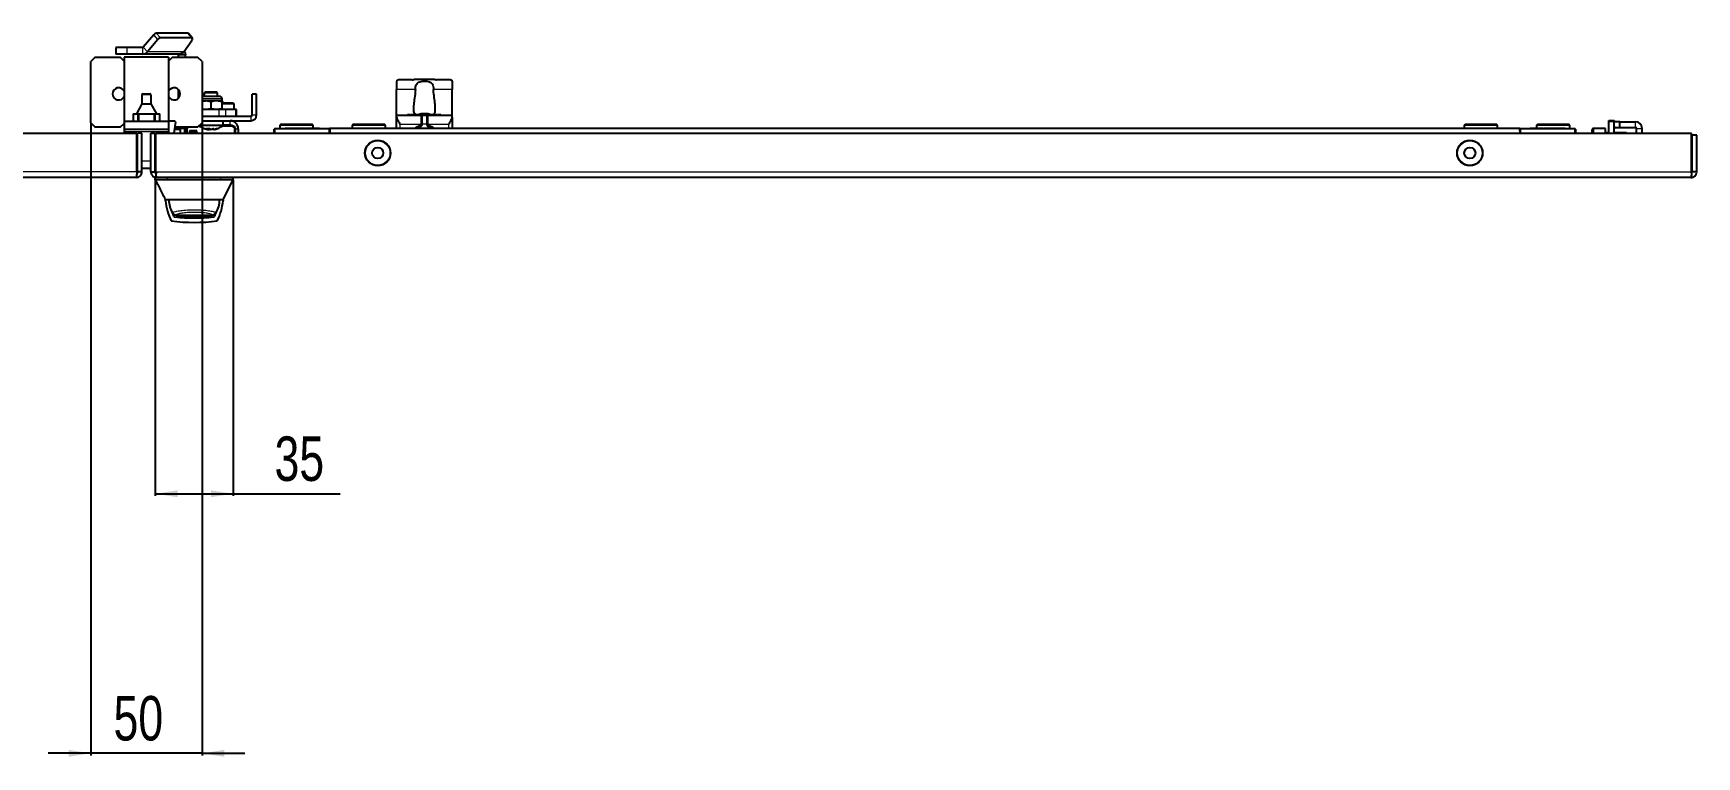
# Model space of a CAD drawing. Header units: millimetres. Extents: x -1414 to 3240, y -1920 to 1219.
# Drawn here: x 2119 to 2867, y -1920 to -1595 of the extents above; entities that cross this region are included whole.
import ezdxf

# ---------------------------------------------------------------- set-up
doc = ezdxf.new("R2010")
doc.units = ezdxf.units.MM
doc.layers.add('FORMAT', color=7, linetype='Continuous')
doc.styles.add('SLDTEXTSTYLE0', font='TXT', dxfattribs={"width": 0.75})
doc.dimstyles.new('SLDDIMSTYLE0', dxfattribs={"dimtxt": 20, "dimasz": 10, "dimexe": 0, "dimexo": 0.0625, "dimgap": 5, "dimtad": 2, "dimdec": 1, "dimrnd": 1e-09, "dimzin": 12, "dimdsep": 46, "dimtxsty": 'SLDTEXTSTYLE0', "dimsah": 1, "dimcen": 0.09, "dimadec": 0, "dimazin": 3, "dimtfac": 1, "dimtofl": 0, "dimtmove": 0, "dimatfit": 3, "dimfxl": 0, "dimfrac": 2, "dimtolj": 1, "dimtzin": 12, "dimarcsym": 0})
doc.dimstyles.new('SLDDIMSTYLE1', dxfattribs={"dimtxt": 20, "dimasz": 10, "dimexe": 0, "dimexo": 0.0625, "dimgap": 5, "dimtad": 2, "dimdec": 1, "dimrnd": 1e-09, "dimzin": 12, "dimdsep": 46, "dimtxsty": 'SLDTEXTSTYLE0', "dimsah": 1, "dimcen": 0.09, "dimadec": 0, "dimazin": 3, "dimtfac": 1, "dimtmove": 0, "dimatfit": 0, "dimfxl": 0, "dimfrac": 2, "dimtolj": 1, "dimtzin": 12, "dimarcsym": 0})

# ---------------------------------------------------------------- blocks, each defined once
blk = doc.blocks.new('_D_13')
at = {"layer": 'FORMAT'}
for p, q in [((2145.28, -1634.86), (2145.28, -1919.45)), ((2195.28, -1634.86), (2195.28, -1919.45)), ((2145.28, -1918.45), (2126.05, -1918.45)), ((2195.28, -1918.45), (2145.28, -1918.45)), ((2195.28, -1918.45), (2214.51, -1918.45))]:
    blk.add_line(p, q, dxfattribs=at)
for points in [[(2145.28, -1918.45), (2135.28, -1916.91), (2135.28, -1919.99)], [(2195.28, -1918.45), (2205.28, -1919.99), (2205.28, -1916.91)]]:
    blk.add_solid(points, dxfattribs=at)
at = {"layer": 'FORMAT', "insert": (2155.5, -1892.67), "char_height": 20, "attachment_point": 1, "style": 'SLDTEXTSTYLE0'}
blk.add_mtext('50', dxfattribs=at)
blk = doc.blocks.new('_D_14')
at = {"layer": 'FORMAT'}
for p, q in [((2174.28, -1660.46), (2174.28, -1802.71)), ((2209.28, -1660.46), (2209.28, -1802.71)), ((2174.28, -1801.71), (2209.28, -1801.71)), ((2209.28, -1801.71), (2257.44, -1801.71))]:
    blk.add_line(p, q, dxfattribs=at)
for points in [[(2174.28, -1801.71), (2184.28, -1803.25), (2184.28, -1800.17)], [(2209.28, -1801.71), (2199.28, -1800.17), (2199.28, -1803.25)]]:
    blk.add_solid(points, dxfattribs=at)
at = {"layer": 'FORMAT', "insert": (2227.88, -1775.93), "char_height": 20, "attachment_point": 1, "style": 'SLDTEXTSTYLE0'}
blk.add_mtext('35', dxfattribs=at)

msp = doc.modelspace()

# ---------------------------------------------------------------- linework, layer by layer
at = {"color": 7, "linetype": 'Continuous', "lineweight": 25}
for p, q in [((2173.63, -1595.29), (2168.87, -1600.79)), ((2175.47, -1597.42), (2170.71, -1602.92)), ((2188.88, -1594.59), (2174.74, -1594.59)), ((2190.72, -1596.71), (2176.58, -1596.71)), ((2187.17, -1602.92), (2190.75, -1597.8)), ((2191, -1596.81), (2189.17, -1594.69)), ((2147.28, -1605.35), (2145.28, -1607.35)), ((2145.28, -1634.85), (2145.28, -1607.35)), ((2147.28, -1605.35), (2158.53, -1605.35)), ((2156.56, -1600.97), (2156.56, -1603.97)), ((2161.56, -1600.97), (2156.56, -1600.97)), ((2161.56, -1603.97), (2156.56, -1603.97)), ((2160.28, -1607.1), (2158.53, -1605.35)), ((2180.28, -1605.35), (2160.28, -1605.35)), ((2160.28, -1605.35), (2160.28, -1634.35)), ((2168.5, -1600.97), (2161.56, -1600.97)), ((2168.5, -1603.97), (2161.56, -1603.97)), ((2185.03, -1603.97), (2168.5, -1603.97)), ((2180.28, -1605.35), (2180.28, -1634.35)), ((2182.03, -1605.35), (2180.28, -1607.1)), ((2182.03, -1605.35), (2193.28, -1605.35)), ((2187.78, -1604.27), (2184.78, -1604.27)), ((2184.78, -1605.35), (2184.78, -1604.27)), ((2187.78, -1605.35), (2187.78, -1604.27)), ((2195.28, -1607.35), (2193.28, -1605.35)), ((2195.28, -1607.35), (2195.28, -1634.85)), ((2168.27, -1622.35), (2168.27, -1626.35)), ((2168.77, -1621.85), (2171.78, -1621.85)), ((2172.28, -1622.35), (2172.28, -1626.35)), ((2184.78, -1620.6), (2184.78, -1619.97)), ((2184.78, -1620.6), (2185.23, -1620.6)), ((2184.78, -1623.74), (2184.78, -1620.6)), ((2196.78, -1620.95), (2196.28, -1621.45)), ((2196.28, -1621.45), (2196.28, -1622.95)), ((2202.02, -1621.45), (2196.28, -1621.45)), ((2196.78, -1620.95), (2201.57, -1620.95)), ((2201.57, -1620.95), (2201.78, -1620.95)), ((2202.28, -1621.45), (2201.78, -1620.95)), ((2202.28, -1621.45), (2202.02, -1621.45)), ((2202.28, -1622.95), (2202.28, -1621.45)), ((2219.78, -1621.95), (2217.78, -1621.95)), ((2217.78, -1631.35), (2217.78, -1621.95)), ((2219.78, -1631.35), (2219.78, -1621.95)), ((2282.78, -1616.12), (2282.78, -1619.95)), ((2282.78, -1631.45), (2282.78, -1619.95)), ((2289.8, -1615.56), (2284.28, -1615.56)), ((2290.69, -1615.51), (2290.17, -1615.51)), ((2299.88, -1615.45), (2290.69, -1615.45)), ((2300.4, -1615.51), (2299.88, -1615.5)), ((2306.28, -1615.56), (2300.76, -1615.56)), ((2307.78, -1616.12), (2307.78, -1619.95)), ((2307.78, -1631.45), (2307.78, -1619.95)), ((2168.27, -1626.35), (2165.78, -1630.85)), ((2168.27, -1626.35), (2172.28, -1626.35)), ((2172.28, -1626.35), (2174.78, -1630.85)), ((2195.31, -1622.95), (2195.28, -1622.95)), ((2195.28, -1624.95), (2196.88, -1624.95)), ((2202.97, -1628.95), (2195.28, -1628.95)), ((2195.31, -1622.95), (2203.25, -1622.95)), ((2199.42, -1625.4), (2196.88, -1624.95)), ((2201.88, -1624.95), (2196.88, -1624.95)), ((2199.42, -1628.51), (2196.88, -1628.95)), ((2199.42, -1628.51), (2199.42, -1625.4)), ((2204.35, -1625.4), (2201.88, -1624.95)), ((2204.28, -1624.95), (2201.88, -1624.95)), ((2204.35, -1628.51), (2201.88, -1628.95)), ((2206.05, -1628.95), (2202.97, -1628.95)), ((2204.28, -1624.95), (2204.28, -1623.99)), ((2204.28, -1624.95), (2204.28, -1624.95)), ((2204.34, -1624.99), (2204.28, -1624.95)), ((2204.28, -1628.95), (2204.28, -1628.95)), ((2204.35, -1628.51), (2204.35, -1625.4)), ((2204.35, -1625.95), (2209.18, -1625.95)), ((2204.68, -1625.95), (2204.68, -1625.4)), ((2210.51, -1628.95), (2206.05, -1628.95)), ((2209.78, -1628.95), (2209.78, -1626.55)), ((2210.78, -1628.95), (2210.51, -1628.95)), ((2210.78, -1631.95), (2210.78, -1628.95)), ((2290.43, -1627.24), (2290.43, -1629.83)), ((2300.13, -1629.83), (2300.13, -1627.24)), ((2145.28, -1634.85), (2147.28, -1636.85)), ((2158.53, -1636.85), (2147.28, -1636.85)), ((2158.53, -1636.85), (2160.28, -1635.1)), ((2180.28, -1634.35), (2160.28, -1634.35)), ((2160.28, -1634.35), (2160.28, -1637.85)), ((2164.28, -1630.85), (2164.28, -1634.35)), ((2164.28, -1630.85), (2165.78, -1630.85)), ((2165.78, -1630.85), (2174.78, -1630.85)), ((2166.78, -1630.85), (2166.78, -1634.35)), ((2173.78, -1630.85), (2173.78, -1634.35)), ((2174.78, -1630.85), (2176.28, -1630.85)), ((2176.28, -1634.35), (2176.28, -1630.85)), ((2180.28, -1633.95), (2182.91, -1633.95)), ((2180.28, -1634.35), (2180.28, -1637.85)), ((2183.34, -1634.39), (2182.61, -1639.45)), ((2183.34, -1634.39), (2182.91, -1633.95)), ((2193.28, -1636.85), (2182.99, -1636.85)), ((2185.65, -1636.85), (2185.58, -1637.55)), ((2185.58, -1639.45), (2185.58, -1637.55)), ((2187.58, -1639.45), (2187.58, -1637.55)), ((2193.28, -1636.85), (2195.28, -1634.85)), ((2195.28, -1631.95), (2217.18, -1631.95)), ((2195.28, -1633.95), (2217.18, -1633.95)), ((2197.92, -1637.8), (2197.92, -1637.85)), ((2198.22, -1637.4), (2198.22, -1637.85)), ((2198.22, -1637.85), (2198.22, -1637.4)), ((2198.39, -1637.85), (2198.22, -1637.82)), ((2198.39, -1637.39), (2198.39, -1637.85)), ((2198.43, -1637.85), (2198.43, -1637.39)), ((2199.19, -1637.77), (2199.19, -1637.85)), ((2199.22, -1637.79), (2199.22, -1637.85)), ((2199.28, -1637.82), (2199.22, -1637.85)), ((2200.13, -1637.85), (2200.13, -1637.53)), ((2200.34, -1637.85), (2200.34, -1637.82)), ((2200.63, -1637.75), (2200.63, -1637.85)), ((2200.66, -1637.75), (2200.66, -1637.85)), ((2208.28, -1635.85), (2204.74, -1635.85)), ((2204.78, -1635.95), (2204.78, -1633.95)), ((2211.58, -1637.55), (2211.58, -1639.45)), ((2227.78, -1639.45), (2227.78, -1637.75)), ((2228.08, -1637.45), (2252.48, -1637.45)), ((2230.78, -1635.45), (2230.28, -1635.95)), ((2230.28, -1635.95), (2230.28, -1637.45)), ((2245.28, -1635.95), (2230.28, -1635.95)), ((2230.78, -1635.45), (2244.78, -1635.45)), ((2232.64, -1637.25), (2232.64, -1637.45)), ((2236.45, -1637.25), (2236.45, -1637.45)), ((2236.45, -1637.25), (2237.24, -1637.25)), ((2237.24, -1637.25), (2237.24, -1637.45)), ((2237.24, -1637.25), (2239.12, -1637.25)), ((2238.58, -1637.25), (2238.58, -1637.23)), ((2239.12, -1637.25), (2239.12, -1637.45)), ((2239.12, -1637.25), (2240.17, -1637.25)), ((2240.17, -1637.25), (2240.17, -1637.45)), ((2240.17, -1637.25), (2241.57, -1637.25)), ((2241.74, -1637.23), (2241.74, -1637.45)), ((2241.83, -1637.25), (2241.83, -1637.45)), ((2241.83, -1637.25), (2243.18, -1637.25)), ((2243.18, -1637.25), (2243.18, -1637.45)), ((2243.18, -1637.25), (2245.17, -1637.25)), ((2245.28, -1635.95), (2244.78, -1635.45)), ((2245.17, -1637.25), (2245.17, -1637.45)), ((2245.17, -1637.25), (2248.13, -1637.25)), ((2245.28, -1637.25), (2245.28, -1635.95)), ((2248.13, -1637.25), (2248.13, -1637.45)), ((2787.78, -1637.45), (2252.78, -1637.45)), ((2252.78, -1637.45), (2252.78, -1637.75)), ((2252.78, -1637.75), (2252.78, -1638.4)), ((2263.28, -1635.45), (2262.78, -1635.95)), ((2262.78, -1635.95), (2262.78, -1637.45)), ((2277.78, -1635.95), (2262.78, -1635.95)), ((2263.28, -1635.45), (2277.28, -1635.45)), ((2277.78, -1635.95), (2277.28, -1635.45)), ((2277.78, -1637.45), (2277.78, -1635.95)), ((2282.78, -1632.33), (2282.78, -1631.45)), ((2282.78, -1631.45), (2296.28, -1631.45)), ((2282.78, -1637.45), (2282.78, -1632.33)), ((2287.66, -1631.35), (2287.66, -1631.45)), ((2287.8, -1631.35), (2287.8, -1631.45)), ((2287.92, -1631.35), (2287.92, -1631.45)), ((2288.73, -1631.35), (2287.92, -1631.35)), ((2288.73, -1631.35), (2288.73, -1631.45)), ((2288.88, -1631.35), (2288.88, -1631.45)), ((2289, -1631.35), (2289, -1631.45)), ((2289.34, -1631.35), (2289.34, -1631.45)), ((2289.52, -1631.35), (2289.52, -1631.45)), ((2290.05, -1631.35), (2290.05, -1631.45)), ((2290.53, -1631.35), (2290.53, -1631.45)), ((2290.7, -1631.35), (2290.7, -1631.45)), ((2291.16, -1631.35), (2291.16, -1631.45)), ((2291.3, -1631.35), (2291.3, -1631.45)), ((2291.42, -1631.35), (2291.42, -1631.45)), ((2291.73, -1631.35), (2291.73, -1631.45)), ((2293.01, -1631.35), (2291.89, -1631.35)), ((2293.01, -1631.35), (2293.01, -1631.45)), ((2293.15, -1631.35), (2293.15, -1631.45)), ((2293.34, -1631.35), (2293.34, -1631.45)), ((2293.35, -1631.35), (2293.35, -1631.45)), ((2293.94, -1631.35), (2293.35, -1631.35)), ((2293.94, -1631.35), (2293.94, -1631.45)), ((2294.84, -1631.35), (2294.27, -1631.35)), ((2294.28, -1635.45), (2294.28, -1631.45)), ((2294.28, -1631.45), (2296.28, -1631.45)), ((2294.28, -1635.45), (2294.28, -1635.48)), ((2294.56, -1631.13), (2294.53, -1630.9)), ((2294.77, -1631.13), (2294.76, -1630.83)), ((2294.84, -1631.35), (2294.84, -1631.45)), ((2294.85, -1631.35), (2294.85, -1631.45)), ((2294.85, -1631.35), (2295.03, -1631.35)), ((2295.03, -1631.35), (2295.03, -1631.35)), ((2295.03, -1631.35), (2295.03, -1631.45)), ((2295.05, -1631.35), (2295.05, -1631.45)), ((2295.2, -1631.35), (2295.2, -1631.45)), ((2296, -1631.35), (2295.2, -1631.35)), ((2296, -1631.35), (2296, -1631.45)), ((2296.14, -1631.35), (2296.14, -1631.45)), ((2296.23, -1630.85), (2296.23, -1630.83)), ((2296.26, -1631.35), (2296.26, -1631.45)), ((2296.28, -1631.45), (2296.28, -1635.45)), ((2296.28, -1635.48), (2296.28, -1635.45)), ((2296.29, -1631.39), (2296.55, -1631.38)), ((2296.69, -1631.35), (2296.69, -1631.45)), ((2296.78, -1630.94), (2296.79, -1630.9)), ((2296.78, -1631.45), (2307.78, -1631.45)), ((2296.82, -1631.35), (2296.82, -1631.45)), ((2297.18, -1631.35), (2297.18, -1631.45)), ((2297.44, -1631.35), (2297.44, -1631.45)), ((2297.56, -1631.35), (2297.56, -1631.45)), ((2297.7, -1631.35), (2297.7, -1631.45)), ((2297.82, -1631.35), (2297.82, -1631.45)), ((2298.25, -1631.35), (2298.25, -1631.45)), ((2298.28, -1631.35), (2298.25, -1631.35)), ((2298.29, -1631.35), (2298.29, -1631.45)), ((2298.32, -1631.35), (2298.32, -1631.45)), ((2298.49, -1631.35), (2298.49, -1631.45)), ((2298.84, -1631.35), (2298.84, -1631.45)), ((2299.33, -1631.35), (2299.33, -1631.45)), ((2299.52, -1631.35), (2299.52, -1631.45)), ((2299.87, -1631.35), (2299.87, -1631.45)), ((2300.02, -1631.35), (2300.02, -1631.45)), ((2301.08, -1631.35), (2300.02, -1631.35)), ((2301.08, -1631.35), (2301.08, -1631.45)), ((2301.39, -1631.35), (2301.39, -1631.45)), ((2301.56, -1631.35), (2301.56, -1631.45)), ((2301.93, -1631.35), (2301.93, -1631.45)), ((2302.69, -1631.35), (2301.93, -1631.35)), ((2302.69, -1631.35), (2302.69, -1631.45)), ((2307.78, -1632.33), (2307.78, -1631.45)), ((2307.78, -1632.33), (2307.78, -1637.45)), ((2763.28, -1635.45), (2762.78, -1635.95)), ((2762.78, -1635.95), (2762.78, -1637.45)), ((2777.78, -1635.95), (2762.78, -1635.95)), ((2763.28, -1635.45), (2777.28, -1635.45)), ((2777.78, -1635.95), (2777.28, -1635.45)), ((2777.78, -1637.45), (2777.78, -1635.95)), ((2787.78, -1637.45), (2787.78, -1637.75)), ((2787.78, -1638.4), (2787.78, -1637.75)), ((2788.08, -1637.45), (2812.48, -1637.45)), ((2792.43, -1637.25), (2792.43, -1637.45)), ((2792.43, -1637.25), (2792.78, -1637.25)), ((2792.78, -1637.25), (2792.78, -1637.45)), ((2792.78, -1637.25), (2793.03, -1637.25)), ((2793.03, -1637.25), (2793.03, -1637.45)), ((2793.03, -1637.25), (2793.14, -1637.25)), ((2793.14, -1637.25), (2793.14, -1637.45)), ((2794.17, -1637.25), (2794.17, -1637.45)), ((2794.17, -1637.25), (2794.82, -1637.25)), ((2794.84, -1637.25), (2794.84, -1637.45)), ((2794.84, -1637.25), (2795.18, -1637.25)), ((2795.18, -1637.25), (2795.18, -1637.45)), ((2795.78, -1635.45), (2795.28, -1635.95)), ((2795.28, -1635.95), (2795.28, -1637.25)), ((2810.28, -1635.95), (2795.28, -1635.95)), ((2795.78, -1635.45), (2809.78, -1635.45)), ((2798.49, -1637.45), (2798.49, -1637.23)), ((2798.63, -1637.25), (2799.41, -1637.25)), ((2799.41, -1637.25), (2799.41, -1637.45)), ((2799.41, -1637.25), (2800.2, -1637.25)), ((2800.2, -1637.25), (2800.2, -1637.45)), ((2800.2, -1637.25), (2800.69, -1637.25)), ((2800.69, -1637.25), (2800.69, -1637.45)), ((2800.69, -1637.25), (2802.08, -1637.25)), ((2801.72, -1637.23), (2801.72, -1637.25)), ((2802.08, -1637.25), (2802.08, -1637.45)), ((2802.08, -1637.25), (2803.13, -1637.25)), ((2803.13, -1637.25), (2803.13, -1637.45)), ((2804.17, -1637.25), (2804.17, -1637.45)), ((2804.17, -1637.25), (2806.14, -1637.25)), ((2806.14, -1637.25), (2806.14, -1637.45)), ((2806.14, -1637.25), (2808.13, -1637.25)), ((2808.13, -1637.25), (2808.13, -1637.45)), ((2810.28, -1635.95), (2809.78, -1635.45)), ((2810.28, -1637.45), (2810.28, -1635.95)), ((2812.78, -1637.75), (2812.78, -1639.45)), ((2826.23, -1637.4), (2820.83, -1637.4)), ((2826.23, -1639.45), (2826.23, -1637.4)), ((2827.73, -1633.9), (2830.23, -1633.9)), ((2827.73, -1634.4), (2827.73, -1633.9)), ((2827.73, -1639.45), (2827.73, -1634.4)), ((2830.23, -1633.9), (2830.23, -1634.4)), ((2830.23, -1639.45), (2830.23, -1634.4)), ((2830.73, -1634.4), (2830.23, -1634.45)), ((2832.73, -1634.4), (2830.73, -1634.4)), ((2830.73, -1636.9), (2832.73, -1636.9)), ((2832.73, -1636.9), (2832.73, -1634.4)), ((2832.73, -1634.4), (2839.73, -1634.4)), ((2832.73, -1636.9), (2839.73, -1636.9)), ((2840.23, -1639.45), (2840.23, -1637.4)), ((2842.73, -1639.45), (2842.73, -1637.4)), ((1475.58, -1639.45), (2165.98, -1639.45)), ((2180.28, -1637.85), (2160.28, -1637.85)), ((2160.28, -1637.85), (2160.28, -1638.94)), ((2160.28, -1638.94), (2160.28, -1639.45)), ((2165.98, -1656.85), (2165.98, -1639.45)), ((2168.28, -1639.45), (2166.28, -1639.45)), ((2166.28, -1656.85), (2166.28, -1639.45)), ((2168.28, -1656.85), (2168.28, -1639.45)), ((2172.28, -1639.45), (2174.28, -1639.45)), ((2172.28, -1656.85), (2172.28, -1639.45)), ((2174.28, -1656.85), (2174.28, -1639.45)), ((2174.58, -1656.85), (2174.58, -1639.45)), ((2174.58, -1639.45), (2864.98, -1639.45)), ((2180.28, -1637.85), (2180.28, -1638.94)), ((2180.28, -1638.94), (2180.28, -1639.45)), ((2185.58, -1637.85), (2182.84, -1637.85)), ((2188.28, -1637.85), (2187.58, -1637.85)), ((2188.28, -1637.85), (2188.28, -1639.35)), ((2189.68, -1638.4), (2189.68, -1639.35)), ((2192.88, -1638.4), (2189.68, -1638.4)), ((2189.68, -1639.15), (2192.88, -1639.15)), ((2192.88, -1639.35), (2192.88, -1638.4)), ((2210.28, -1639.45), (2210.28, -1637.85)), ((2252.78, -1638.4), (2252.78, -1639.45)), ((2787.78, -1638.4), (2787.78, -1639.45)), ((2820.23, -1639.45), (2820.23, -1638)), ((2827.73, -1639.4), (2826.48, -1639.4)), ((2835.67, -1639.4), (2830.23, -1639.4)), ((2835.72, -1639.45), (2835.67, -1639.4)), ((2835.67, -1639.45), (2835.67, -1639.4)), ((2864.98, -1656.85), (2864.98, -1639.45)), ((2867.28, -1640.45), (2865.28, -1640.45)), ((2865.28, -1656.85), (2865.28, -1640.45)), ((2867.28, -1656.85), (2867.28, -1640.45)), ((2165.68, -1659.45), (1475.88, -1659.45)), ((2166.28, -1655.35), (2165.98, -1655.35)), ((2168.28, -1656.85), (2166.28, -1656.85)), ((2166.28, -1657.03), (2166.28, -1657.45)), ((2172.28, -1655.35), (2168.28, -1655.35)), ((2172.28, -1656.85), (2174.28, -1656.85)), ((2174.28, -1657.45), (2174.28, -1656.85)), ((2174.28, -1660.45), (2174.28, -1659.45)), ((2174.88, -1659.45), (2174.28, -1659.45)), ((2864.68, -1659.45), (2174.88, -1659.45)), ((2209.28, -1660.45), (2209.28, -1659.45)), ((2867.28, -1656.85), (2865.28, -1656.85)), ((2203.78, -1660.45), (2179.78, -1660.45)), ((2204.78, -1669.45), (2209.31, -1660.4)), ((2181.18, -1669.45), (2178.78, -1669.45)), ((2178.82, -1669.45), (2178.82, -1669.66)), ((2202.38, -1669.45), (2181.18, -1669.45)), ((2204.78, -1669.45), (2202.38, -1669.45)), ((2204.74, -1669.66), (2204.74, -1669.45)), ((2185.95, -1676.44), (2197.54, -1676.44)), ((2185.95, -1676.44), (2186.1, -1676.44))]:
    msp.add_line(p, q, dxfattribs=at)
at = {"color": 8, "linetype": 'Continuous', "lineweight": 18}
for p, q in [((2175.47, -1597.42), (2173.63, -1595.29)), ((2176.58, -1596.71), (2174.74, -1594.59)), ((2190.72, -1596.71), (2188.88, -1594.59)), ((2161.56, -1603.97), (2161.56, -1600.97)), ((2168.5, -1600.97), (2168.5, -1603.97)), ((2168.87, -1600.79), (2170.71, -1602.92)), ((2187.17, -1602.92), (2170.71, -1602.92)), ((2172.28, -1622.35), (2168.27, -1622.35)), ((2291.19, -1619.95), (2282.78, -1619.95)), ((2307.78, -1619.95), (2299.37, -1619.95)), ((2195.28, -1623.99), (2204.28, -1623.99)), ((2202.97, -1631.95), (2202.97, -1628.95)), ((2209.78, -1626.55), (2204.35, -1626.55)), ((2206.05, -1631.95), (2206.05, -1628.95)), ((2210.51, -1631.95), (2210.51, -1628.95)), ((2166.28, -1630.85), (2166.28, -1634.35)), ((2174.28, -1630.85), (2174.28, -1634.35)), ((2182.9, -1637.45), (2185.58, -1637.45)), ((2187.58, -1637.55), (2185.58, -1637.55)), ((2187.58, -1637.45), (2188.36, -1637.45)), ((2193.78, -1636.35), (2194.47, -1636.35)), ((2204.22, -1636.15), (2193.98, -1636.15)), ((2204.31, -1635.95), (2194.18, -1635.95)), ((2204.1, -1636.35), (2208.28, -1636.35)), ((2204.68, -1636.15), (2204.22, -1636.15)), ((2204.78, -1635.95), (2204.31, -1635.95)), ((2207.98, -1635.95), (2207.98, -1633.95)), ((2210.22, -1637.55), (2211.58, -1637.55)), ((2217.18, -1631.95), (2217.18, -1633.95)), ((2217.78, -1631.35), (2219.78, -1631.35)), ((2228.08, -1637.75), (2227.78, -1637.75)), ((2228.08, -1637.45), (2228.08, -1637.75)), ((2252.48, -1637.75), (2228.08, -1637.75)), ((2228.08, -1637.75), (2228.08, -1639.45)), ((2233.87, -1637.25), (2233.87, -1637.45)), ((2252.48, -1637.45), (2252.48, -1637.75)), ((2252.78, -1637.75), (2252.48, -1637.75)), ((2252.48, -1639.45), (2252.48, -1637.75)), ((2284.28, -1635.45), (2284.28, -1637.45)), ((2284.28, -1635.45), (2293.78, -1635.45)), ((2291.89, -1631.35), (2291.89, -1631.45)), ((2293.42, -1635.97), (2293.56, -1636.45)), ((2293.78, -1635.45), (2293.78, -1631.45)), ((2293.78, -1635.45), (2294.28, -1635.45)), ((2293.78, -1635.48), (2293.78, -1635.45)), ((2293.78, -1635.48), (2294.28, -1635.48)), ((2296.28, -1635.45), (2294.28, -1635.45)), ((2296.28, -1635.45), (2296.78, -1635.45)), ((2296.28, -1635.48), (2296.78, -1635.48)), ((2296.78, -1631.45), (2296.78, -1635.45)), ((2296.78, -1635.45), (2296.78, -1635.48)), ((2296.78, -1635.45), (2306.28, -1635.45)), ((2297.01, -1636.45), (2297.14, -1635.97)), ((2306.28, -1637.45), (2306.28, -1635.45)), ((2788.08, -1637.75), (2787.78, -1637.75)), ((2788.08, -1637.75), (2788.08, -1637.45)), ((2788.08, -1637.75), (2788.08, -1639.45)), ((2812.48, -1637.75), (2788.08, -1637.75)), ((2796.91, -1637.25), (2796.91, -1637.45)), ((2812.48, -1637.45), (2812.48, -1637.75)), ((2812.48, -1639.45), (2812.48, -1637.75)), ((2812.78, -1637.75), (2812.48, -1637.75)), ((2820.83, -1637.4), (2820.83, -1639.45)), ((2830.23, -1634.4), (2827.73, -1634.4)), ((2839.73, -1636.9), (2839.73, -1634.4)), ((2840.23, -1637.4), (2842.73, -1637.4)), ((2180.28, -1638.94), (2160.28, -1638.94)), ((2188.78, -1639.45), (2188.78, -1637.85)), ((2209.78, -1637.85), (2209.78, -1639.45)), ((2826.48, -1639.4), (2826.48, -1639.45)), ((2166.28, -1652.09), (2165.98, -1652.09)), ((2172.28, -1652.09), (2168.28, -1652.09)), ((2165.98, -1656.85), (1475.58, -1656.85)), ((2174.58, -1656.85), (2864.98, -1656.85)), ((2179.78, -1660.45), (2179.78, -1659.45)), ((2203.78, -1660.45), (2203.78, -1659.45))]:
    msp.add_line(p, q, dxfattribs=at)
at = {"color": 7, "linetype": 'Continuous', "lineweight": 25, "flags": 128}
for points in [[(2190.75, -1597.8), (2190.89, -1597.57), (2190.99, -1597.36), (2191.05, -1597.17), (2191.07, -1597.01), (2191.05, -1596.88), (2190.98, -1596.79), (2190.87, -1596.73), (2190.72, -1596.71)], [(2200.63, -1637.8), (2200.62, -1637.81), (2200.34, -1637.85)], [(2865.28, -1645.95), (2865.14, -1645.7), (2864.98, -1645.44)], [(2864.98, -1654.47), (2865.14, -1654.2), (2865.28, -1653.95)], [(2182.66, -1676.88), (2182.3, -1675.99), (2182.2, -1675.72)], [(2201.47, -1675.4), (2201.25, -1675.99), (2200.9, -1676.88)]]:
    msp.add_lwpolyline(points, dxfattribs=at)
at = {"color": 8, "linetype": 'Continuous', "lineweight": 18, "flags": 128}
for points in [[(2864.98, -1646.03), (2865.27, -1646.62), (2865.28, -1646.64)], [(2865.28, -1653.27), (2865.27, -1653.29), (2864.98, -1653.88)]]:
    msp.add_lwpolyline(points, dxfattribs=at)
at = {"color": 7, "linetype": 'Continuous', "lineweight": 25}
for centre, radius in [((2274.28, -1648.45), 5.75), ((2765.28, -1648.45), 5.75), ((2274.28, -1648.45), 2.5), ((2765.28, -1648.45), 2.5)]:
    msp.add_circle(centre, radius, dxfattribs=at)
at = {"color": 8, "linetype": 'Continuous', "lineweight": 18}
for centre in [(2274.28, -1648.45), (2765.28, -1648.45)]:
    msp.add_circle(centre, 5.5, dxfattribs=at)
at = {"color": 7, "linetype": 'Continuous', "lineweight": 25}
for centre, radius, start, end in [((2175.16, -1596.47), 1.93, 102.48392, 142.40224), ((2177, -1598.59), 1.93, 102.48392, 142.40224), ((2188.92, -1594.93), 0.349, 43.92833, 95.92878), ((2168.49, -1600.48), 0.488, 270.87936, 320.24354), ((2168.46, -1601.04), 2.93, 270.87936, 320.24354), ((2157.78, -1621.85), 2.75, 24.61998, 335.38002), ((2168.77, -1622.35), 0.5, 90, 180), ((2171.78, -1622.35), 0.5, 0, 90), ((2182.78, -1621.85), 2.75, 204.61998, 155.38002), ((2203.25, -1623.99), 1.03, 0, 90), ((2209.18, -1626.55), 0.6, 0, 90), ((2189.18, -1637.55), 1.6, 154.05552, 180), ((2199.28, -1628.95), 9, 233.1301, 260.06184), ((2199.4, -1629.23), 8.7, 247.04384, 262.19579), ((2198.99, -1631.16), 6.77, 243.84337, 260.92447), ((2198.03, -1630.33), 7.07, 264.24699, 275.75301), ((2199.05, -1635.2), 2.78, 231.39719, 252.55931), ((2199.95, -1634.98), 2.97, 239.17887, 255.2323), ((2200.12, -1636.24), 1.79, 219.07445, 243.97081), ((2198.53, -1634.78), 3.19, 285.22643, 309.29893), ((2199.12, -1636.71), 1.52, 311.59883, 339.64636), ((2199, -1630.85), 7.09, 279.44276, 293.2387), ((2199.43, -1629.8), 8.14, 278.72305, 291.64085), ((2199.28, -1628.95), 9, 279.93816, 306.8699), ((2202.11, -1636), 1.4, 257.05409, 282.94591), ((2204.53, -1635.95), 0.25, 306.8699, 0), ((2207.98, -1637.55), 3.6, 0, 90), ((2217.18, -1631.35), 2.6, 270, 360), ((2217.18, -1631.35), 0.6, 270, 360), ((2228.08, -1637.75), 0.3, 90, 180), ((2252.48, -1637.75), 0.3, 0, 90), ((2295.28, -1642.45), 6.25, 106.01339, 126.8699), ((2295.28, -1638.75), 8, 100.36105, 108.44483), ((2293.28, -1635.48), 1, 286.01339, 0), ((2294.52, -1634.61), 3.79, 92.89181, 101.41741), ((2295.4, -1633.07), 2.34, 111.72177, 124.60369), ((2294.6, -1638.39), 7.26, 85.75775, 94.24225), ((2294.24, -1631.42), 0.598, 60.52387, 80.98963), ((2295.03, -1638.38), 7.56, 92.05637, 94.65981), ((2294.55, -1635.17), 4.35, 79.33098, 87.2142), ((2298.53, -1631.88), 3.47, 163.53436, 167.76578), ((2296.01, -1635.17), 4.35, 92.7858, 100.66902), ((2295.53, -1638.36), 7.54, 81.91714, 87.9462), ((2296.31, -1631.35), 0.529, 98.37942, 107.95469), ((2296.04, -1634.61), 3.79, 78.58259, 87.10819), ((2297.28, -1635.48), 1, 180, 253.98661), ((2295.21, -1637.17), 6.42, 69.70137, 77.56561), ((2295.28, -1638.75), 8, 70.17456, 79.63895), ((2295.28, -1638.71), 7.96, 71.95242, 79.10923), ((2295.28, -1642.45), 6.25, 53.1301, 73.98661), ((2297.59, -1631.75), 0.629, 75.56061, 104.43939), ((2788.08, -1637.75), 0.3, 90, 180), ((2812.48, -1637.75), 0.3, 0, 90), ((2820.83, -1638), 0.6, 90, 180), ((2830.73, -1637.4), 0.5, 90, 180), ((2839.73, -1637.4), 3, 0, 90), ((2839.73, -1637.4), 0.5, 0, 90), ((2198.61, -1633.07), 4.83, 261.51445, 261.84337), ((2198.43, -1637.69), 0.261, 216.15143, 217.25209), ((2199.36, -1629.01), 8.89, 263.76729, 264.01043), ((2198.55, -1633.64), 4.26, 278.69652, 279.04651), ((2200.01, -1633.64), 4.26, 260.95349, 261.30348), ((2199.2, -1629.01), 8.89, 275.98957, 276.23271), ((2199.95, -1633.07), 4.83, 278.15663, 278.48555), ((2826.48, -1639.15), 0.25, 180, 270), ((2857.78, -1649.95), 7.5, 343.7398, 16.2602), ((2170.84, -1669.66), 7.98, 358.26695, 359.99994), ((2205.67, -1667.1), 27, 185.96099, 206.16954), ((2191.78, -1669.45), 11.4, 180, 210.87421), ((2191.78, -1669.45), 11.4, 329.05608, 0), ((2177.89, -1667.1), 27, 333.83046, 354.03918), ((2212.72, -1669.66), 7.98, 180, 181.7325), ((2191.78, -1597.66), 82, 262.75342, 277.24658), ((2183.12, -1676.69), 0.5, 203.04365, 263.74905), ((2191.78, -1597.66), 80, 263.74905, 276.25095), ((2200.44, -1676.69), 0.5, 276.25095, 336.95635)]:
    msp.add_arc(centre, radius, start, end, dxfattribs=at)
at = {"color": 8, "linetype": 'Continuous', "lineweight": 18}
for centre, radius, start, end in [((2295.28, -1642.45), 6.75, 106.01339, 132.20545), ((2293.28, -1635.48), 0.5, 286.01339, 0), ((2297.28, -1635.48), 0.5, 180, 253.98661), ((2295.28, -1642.45), 6.75, 47.79455, 73.98661)]:
    msp.add_arc(centre, radius, start, end, dxfattribs=at)
at = {"color": 7, "linetype": 'Continuous', "lineweight": 25}
for points in [[(2184.48, -1603.97), (2184.56, -1603.99), (2184.72, -1604.03), (2184.76, -1604.19), (2184.78, -1604.27)], [(2187.17, -1602.92), (2187.03, -1603.07), (2186.73, -1603.39), (2186.2, -1603.71), (2185.62, -1603.93), (2185.22, -1603.96), (2185.03, -1603.97)], [(2208.28, -1635.85), (2208.54, -1635.88), (2209.07, -1635.94), (2209.73, -1636.41), (2210.19, -1637.07), (2210.25, -1637.59), (2210.28, -1637.85)], [(2165.98, -1656.85), (2165.95, -1657.19), (2165.9, -1657.88), (2165.83, -1658.74), (2165.75, -1659.34), (2165.7, -1659.41), (2165.68, -1659.45)], [(2165.68, -1659.45), (2166.02, -1659.41), (2166.7, -1659.34), (2167.56, -1658.74), (2168.16, -1657.88), (2168.24, -1657.19), (2168.28, -1656.85)], [(2174.88, -1659.45), (2174.85, -1659.41), (2174.8, -1659.34), (2174.73, -1658.74), (2174.65, -1657.88), (2174.6, -1657.19), (2174.58, -1656.85)], [(2864.98, -1656.85), (2864.95, -1657.19), (2864.9, -1657.88), (2864.83, -1658.74), (2864.75, -1659.34), (2864.7, -1659.41), (2864.68, -1659.45)]]:
    msp.add_open_spline(points, degree=3, dxfattribs=at)
for points, knots in [([(2187.32, -1602.7), (2187.4, -1602.8), (2187.73, -1603.25), (2187.76, -1603.82), (2187.78, -1604.27)], [0, 0, 0, 0, 0.222729, 1, 1, 1, 1]), ([(2284.28, -1615.56), (2284.11, -1615.56), (2283.78, -1615.57), (2283.33, -1615.63), (2282.99, -1615.75), (2282.81, -1615.92), (2282.79, -1616.06), (2282.78, -1616.12)], [0, 0, 0, 0, 0.2129003, 0.4257071, 0.6406126, 0.8533821, 1, 1, 1, 1]), ([(2289.8, -1615.56), (2289.9, -1615.55), (2290.03, -1615.53), (2290.14, -1615.52), (2290.17, -1615.51)], [0, 0, 0, 0, 0.7894027, 1, 1, 1, 1]), ([(2291.19, -1619.95), (2291.14, -1620.95), (2291.03, -1623.09), (2290.51, -1625.53), (2290.45, -1626.84), (2290.43, -1627.24)], [0, 0, 0, 0, 0.378823, 0.812228, 1, 1, 1, 1]), ([(2291.19, -1619.95), (2291.21, -1619.54), (2291.25, -1618.71), (2291.61, -1617.62), (2292.26, -1616.81), (2293.19, -1616.32), (2294.34, -1616.08), (2295.67, -1616.03), (2297.01, -1616.2), (2298.14, -1616.67), (2298.87, -1617.47), (2299.25, -1618.5), (2299.37, -1619.36), (2299.37, -1619.86), (2299.37, -1619.95)], [0, 0, 0, 0, 0.0885051, 0.1771377, 0.2628581, 0.3446937, 0.4304853, 0.5251934, 0.6256454, 0.7239113, 0.8124944, 0.894483, 0.9789968, 1, 1, 1, 1]), ([(2300.13, -1627.24), (2300.05, -1626.33), (2299.87, -1624.47), (2299.41, -1621.87), (2299.38, -1620.34), (2299.37, -1619.95)], [0, 0, 0, 0, 0.417668, 0.852903, 1, 1, 1, 1]), ([(2300.4, -1615.51), (2300.41, -1615.52), (2300.52, -1615.53), (2300.65, -1615.55), (2300.76, -1615.56)], [0, 0, 0, 0, 0.161974, 1, 1, 1, 1]), ([(2307.78, -1616.12), (2307.77, -1616.04), (2307.74, -1615.88), (2307.5, -1615.72), (2307.14, -1615.61), (2306.71, -1615.57), (2306.41, -1615.56), (2306.28, -1615.56)], [0, 0, 0, 0, 0.205683, 0.411346, 0.618649, 0.832339, 1, 1, 1, 1]), ([(2196.88, -1624.95), (2196.82, -1624.95), (2196.28, -1624.96), (2195.75, -1625.1), (2195.28, -1625.22)], [0, 0, 0, 0, 0.1109, 1, 1, 1, 1]), ([(2196.88, -1628.95), (2196.82, -1628.95), (2196.28, -1628.95), (2195.75, -1628.81), (2195.28, -1628.68)], [0, 0, 0, 0, 0.1109, 1, 1, 1, 1]), ([(2201.88, -1624.95), (2201.82, -1624.95), (2200.99, -1624.96), (2200.18, -1625.19), (2199.42, -1625.4)], [0, 0, 0, 0, 0.070201, 1, 1, 1, 1]), ([(2201.88, -1628.95), (2201.82, -1628.95), (2200.99, -1628.95), (2200.18, -1628.72), (2199.42, -1628.51)], [0, 0, 0, 0, 0.0702006, 1, 1, 1, 1]), ([(2204.28, -1624.95), (2204.28, -1624.96), (2204.31, -1624.98), (2204.33, -1625.22), (2204.35, -1625.4)], [0, 0, 0, 0, 0.268634, 1, 1, 1, 1]), ([(2204.28, -1628.95), (2204.28, -1628.95), (2204.31, -1628.92), (2204.33, -1628.68), (2204.35, -1628.51)], [0, 0, 0, 0, 0.268634, 1, 1, 1, 1]), ([(2204.68, -1625.4), (2204.64, -1625.33), (2204.53, -1625.14), (2204.42, -1625.08), (2204.34, -1625.05)], [0, 0, 0, 0, 0.355958, 1, 1, 1, 1]), ([(2290.43, -1629.83), (2290.47, -1630.1), (2290.56, -1630.64), (2291.35, -1631.1), (2292.34, -1631.3), (2293.12, -1631.34), (2293.4, -1631.35)], [0, 0, 0, 0, 0.289157, 0.579411, 0.847533, 1, 1, 1, 1]), ([(2297.29, -1631.35), (2297.72, -1631.32), (2298.63, -1631.25), (2299.57, -1630.94), (2300.06, -1630.46), (2300.11, -1630.01), (2300.13, -1629.83)], [0, 0, 0, 0, 0.255921, 0.530677, 0.799973, 1, 1, 1, 1]), ([(2188.28, -1637.85), (2188.3, -1637.58), (2188.32, -1637.22), (2188.53, -1636.93), (2188.59, -1636.85)], [0, 0, 0, 0, 0.734422, 1, 1, 1, 1]), ([(2232.64, -1637.25), (2232.82, -1637.25), (2233.16, -1637.25), (2233.65, -1637.25), (2233.87, -1637.25)], [0, 0, 0, 0, 0.5368, 1, 1, 1, 1]), ([(2233.87, -1637.25), (2234.25, -1637.25), (2234.94, -1637.25), (2235.8, -1637.25), (2236.25, -1637.25), (2236.27, -1637.25)], [0, 0, 0, 0, 0.522437, 0.975649, 1, 1, 1, 1]), ([(2282.78, -1632.33), (2282.8, -1632.5), (2282.86, -1632.93), (2283.33, -1633.87), (2283.86, -1634.76), (2284.21, -1635.34), (2284.28, -1635.45), (2284.28, -1635.45)], [0, 0, 0, 0, 0.19414, 0.485275, 0.898779, 0.996769, 1, 1, 1, 1]), ([(2287.8, -1631.35), (2287.78, -1631.35), (2287.74, -1631.35), (2287.69, -1631.35), (2287.66, -1631.35), (2287.66, -1631.35), (2287.66, -1631.35)], [0, 0, 0, 0, 0.280836, 0.55925, 0.779182, 1, 1, 1, 1]), ([(2287.92, -1631.35), (2287.92, -1631.35), (2287.92, -1631.35), (2287.89, -1631.35), (2287.85, -1631.35), (2287.82, -1631.35), (2287.8, -1631.35)], [0, 0, 0, 0, 0.280888, 0.559482, 0.77927, 1, 1, 1, 1]), ([(2288.88, -1631.35), (2288.87, -1631.35), (2288.83, -1631.35), (2288.78, -1631.35), (2288.75, -1631.35), (2288.73, -1631.35)], [0, 0, 0, 0, 0.2806376, 0.5608768, 1, 1, 1, 1]), ([(2289, -1631.35), (2289, -1631.35), (2289, -1631.35), (2288.97, -1631.35), (2288.93, -1631.35), (2288.9, -1631.35), (2288.88, -1631.35)], [0, 0, 0, 0, 0.280941, 0.559114, 0.779089, 1, 1, 1, 1]), ([(2289.52, -1631.35), (2289.46, -1631.35), (2289.35, -1631.35), (2289.34, -1631.35), (2289.34, -1631.35)], [0, 0, 0, 0, 0.559312, 1, 1, 1, 1]), ([(2290.05, -1631.35), (2290, -1631.35), (2289.88, -1631.35), (2289.68, -1631.35), (2289.58, -1631.35), (2289.52, -1631.35)], [0, 0, 0, 0, 0.280496, 0.560765, 1, 1, 1, 1]), ([(2290.53, -1631.35), (2290.46, -1631.35), (2290.34, -1631.35), (2290.14, -1631.35), (2290.05, -1631.35)], [0, 0, 0, 0, 0.560137, 1, 1, 1, 1]), ([(2290.7, -1631.35), (2290.7, -1631.35), (2290.68, -1631.35), (2290.58, -1631.35), (2290.53, -1631.35)], [0, 0, 0, 0, 0.5599138, 1, 1, 1, 1]), ([(2291.3, -1631.35), (2291.28, -1631.35), (2291.24, -1631.35), (2291.19, -1631.35), (2291.16, -1631.35), (2291.16, -1631.35), (2291.16, -1631.35)], [0, 0, 0, 0, 0.2807653, 0.5591779, 0.7791749, 1, 1, 1, 1]), ([(2291.42, -1631.35), (2291.42, -1631.35), (2291.42, -1631.35), (2291.39, -1631.35), (2291.35, -1631.35), (2291.32, -1631.35), (2291.3, -1631.35)], [0, 0, 0, 0, 0.280828, 0.559417, 0.779393, 1, 1, 1, 1]), ([(2291.89, -1631.35), (2291.87, -1631.35), (2291.83, -1631.35), (2291.77, -1631.35), (2291.74, -1631.35), (2291.74, -1631.35), (2291.73, -1631.35)], [0, 0, 0, 0, 0.280951, 0.559967, 0.779431, 1, 1, 1, 1]), ([(2293.15, -1631.35), (2293.15, -1631.35), (2293.14, -1631.35), (2293.11, -1631.35), (2293.06, -1631.35), (2293.03, -1631.35), (2293.01, -1631.35)], [0, 0, 0, 0, 0.280713, 0.558701, 0.779045, 1, 1, 1, 1]), ([(2293.35, -1631.35), (2293.35, -1631.35), (2293.34, -1631.35), (2293.34, -1631.35), (2293.34, -1631.35)], [0, 0, 0, 0, 0.560081, 1, 1, 1, 1]), ([(2293.78, -1631.45), (2293.78, -1631.45), (2293.79, -1631.45), (2293.79, -1631.45), (2293.8, -1631.45), (2293.84, -1631.45), (2293.96, -1631.45), (2294.18, -1631.45), (2294.25, -1631.45), (2294.28, -1631.45)], [0, 0, 0, 0, 0.00167, 0.003889, 0.009531, 0.034361, 0.132751, 0.526214, 1, 1, 1, 1]), ([(2294.12, -1631.35), (2294.1, -1631.35), (2294.05, -1631.35), (2293.98, -1631.35), (2293.96, -1631.35), (2293.94, -1631.35)], [0, 0, 0, 0, 0.281226, 0.561522, 1, 1, 1, 1]), ([(2294.85, -1631.35), (2294.85, -1631.35), (2294.85, -1631.35), (2294.84, -1631.35), (2294.84, -1631.35)], [0, 0, 0, 0, 0.5595043, 1, 1, 1, 1]), ([(2295.2, -1631.35), (2295.18, -1631.35), (2295.14, -1631.35), (2295.08, -1631.35), (2295.05, -1631.35), (2295.05, -1631.35), (2295.05, -1631.35)], [0, 0, 0, 0, 0.280855, 0.559718, 0.779518, 1, 1, 1, 1]), ([(2296.14, -1631.35), (2296.12, -1631.35), (2296.08, -1631.35), (2296.03, -1631.35), (2296, -1631.35), (2296, -1631.35), (2296, -1631.35)], [0, 0, 0, 0, 0.280813, 0.559099, 0.77917, 1, 1, 1, 1]), ([(2296.26, -1631.35), (2296.26, -1631.35), (2296.26, -1631.35), (2296.23, -1631.35), (2296.19, -1631.35), (2296.16, -1631.35), (2296.14, -1631.35)], [0, 0, 0, 0, 0.280912, 0.559405, 0.779108, 1, 1, 1, 1]), ([(2296.28, -1631.45), (2296.32, -1631.45), (2296.4, -1631.45), (2296.66, -1631.45), (2296.78, -1631.45), (2296.78, -1631.45)], [0, 0, 0, 0, 0.475461, 0.994056, 1, 1, 1, 1]), ([(2296.69, -1631.35), (2296.67, -1631.35), (2296.63, -1631.35), (2296.58, -1631.35), (2296.55, -1631.35), (2296.55, -1631.35), (2296.55, -1631.35)], [0, 0, 0, 0, 0.2808885, 0.5590229, 0.7791551, 1, 1, 1, 1]), ([(2296.82, -1631.35), (2296.81, -1631.35), (2296.81, -1631.35), (2296.79, -1631.35), (2296.74, -1631.35), (2296.71, -1631.35), (2296.69, -1631.35)], [0, 0, 0, 0, 0.2809, 0.559498, 0.779148, 1, 1, 1, 1]), ([(2297.18, -1631.35), (2297.13, -1631.35), (2297.02, -1631.35), (2296.89, -1631.35), (2296.82, -1631.35), (2296.82, -1631.35), (2296.82, -1631.35)], [0, 0, 0, 0, 0.280935, 0.559487, 0.779245, 1, 1, 1, 1]), ([(2297.44, -1631.35), (2297.4, -1631.35), (2297.32, -1631.35), (2297.23, -1631.35), (2297.18, -1631.35)], [0, 0, 0, 0, 0.559441, 1, 1, 1, 1]), ([(2297.56, -1631.35), (2297.55, -1631.35), (2297.55, -1631.35), (2297.47, -1631.35), (2297.44, -1631.35)], [0, 0, 0, 0, 0.560313, 1, 1, 1, 1]), ([(2297.7, -1631.35), (2297.68, -1631.35), (2297.64, -1631.35), (2297.59, -1631.35), (2297.56, -1631.35), (2297.56, -1631.35), (2297.56, -1631.35)], [0, 0, 0, 0, 0.28091, 0.559174, 0.779166, 1, 1, 1, 1]), ([(2297.82, -1631.35), (2297.82, -1631.35), (2297.82, -1631.35), (2297.79, -1631.35), (2297.75, -1631.35), (2297.72, -1631.35), (2297.7, -1631.35)], [0, 0, 0, 0, 0.280849, 0.55949, 0.779158, 1, 1, 1, 1]), ([(2298.32, -1631.35), (2298.31, -1631.35), (2298.29, -1631.35), (2298.29, -1631.35), (2298.29, -1631.35)], [0, 0, 0, 0, 0.560691, 1, 1, 1, 1]), ([(2298.49, -1631.35), (2298.45, -1631.35), (2298.39, -1631.35), (2298.34, -1631.35), (2298.32, -1631.35)], [0, 0, 0, 0, 0.559542, 1, 1, 1, 1]), ([(2298.84, -1631.35), (2298.77, -1631.35), (2298.64, -1631.35), (2298.54, -1631.35), (2298.49, -1631.35)], [0, 0, 0, 0, 0.5605138, 1, 1, 1, 1]), ([(2299.33, -1631.35), (2299.25, -1631.35), (2299.12, -1631.35), (2298.92, -1631.35), (2298.84, -1631.35)], [0, 0, 0, 0, 0.5592171, 1, 1, 1, 1]), ([(2299.52, -1631.35), (2299.52, -1631.35), (2299.51, -1631.35), (2299.38, -1631.35), (2299.33, -1631.35)], [0, 0, 0, 0, 0.56034, 1, 1, 1, 1]), ([(2300.02, -1631.35), (2300, -1631.35), (2299.95, -1631.35), (2299.9, -1631.35), (2299.87, -1631.35), (2299.87, -1631.35), (2299.87, -1631.35)], [0, 0, 0, 0, 0.280872, 0.559701, 0.779382, 1, 1, 1, 1]), ([(2301.56, -1631.35), (2301.51, -1631.35), (2301.41, -1631.35), (2301.4, -1631.35), (2301.39, -1631.35)], [0, 0, 0, 0, 0.558947, 1, 1, 1, 1]), ([(2301.93, -1631.35), (2301.86, -1631.35), (2301.72, -1631.35), (2301.61, -1631.35), (2301.56, -1631.35)], [0, 0, 0, 0, 0.559747, 1, 1, 1, 1]), ([(2306.28, -1635.45), (2306.28, -1635.45), (2306.35, -1635.34), (2306.7, -1634.76), (2307.23, -1633.87), (2307.7, -1632.93), (2307.76, -1632.5), (2307.78, -1632.33)], [0, 0, 0, 0, 0.003231, 0.101221, 0.514725, 0.80586, 1, 1, 1, 1]), ([(2793.14, -1637.25), (2793.28, -1637.25), (2793.55, -1637.25), (2793.97, -1637.25), (2794.17, -1637.25)], [0, 0, 0, 0, 0.547643, 1, 1, 1, 1]), ([(2795.18, -1637.25), (2795.51, -1637.25), (2796.14, -1637.25), (2796.67, -1637.25), (2796.91, -1637.25)], [0, 0, 0, 0, 0.5368, 1, 1, 1, 1]), ([(2796.91, -1637.25), (2797.23, -1637.25), (2797.84, -1637.25), (2798.41, -1637.25), (2798.44, -1637.25), (2798.45, -1637.25)], [0, 0, 0, 0, 0.415678, 0.776277, 1, 1, 1, 1]), ([(2803.3, -1637.25), (2803.34, -1637.25), (2803.63, -1637.25), (2803.92, -1637.25), (2804.17, -1637.25)], [0, 0, 0, 0, 0.139498, 1, 1, 1, 1]), ([(2165.94, -1657.34), (2166, -1657.33), (2166.21, -1657.26), (2166.25, -1657.02), (2166.28, -1656.85)], [0, 0, 0, 0, 0.275436, 1, 1, 1, 1]), ([(2172.28, -1656.85), (2172.31, -1657.14), (2172.37, -1657.78), (2172.9, -1658.64), (2173.78, -1659.31), (2174.5, -1659.41), (2174.88, -1659.45)], [0, 0, 0, 0, 0.213506, 0.468322, 0.723241, 1, 1, 1, 1]), ([(2174.28, -1656.85), (2174.31, -1656.99), (2174.35, -1657.21), (2174.61, -1657.42), (2174.79, -1657.44), (2174.88, -1657.45)], [0, 0, 0, 0, 0.4375, 0.71569, 1, 1, 1, 1]), ([(2864.68, -1657.45), (2864.82, -1657.43), (2865.04, -1657.38), (2865.24, -1657.12), (2865.27, -1656.94), (2865.28, -1656.85)], [0, 0, 0, 0, 0.4375, 0.71569, 1, 1, 1, 1]), ([(2864.68, -1659.45), (2864.97, -1659.43), (2865.6, -1659.36), (2866.46, -1658.84), (2867.14, -1657.96), (2867.23, -1657.23), (2867.28, -1656.85)], [0, 0, 0, 0, 0.211353, 0.466168, 0.72109, 1, 1, 1, 1]), ([(2174.25, -1660.4), (2174.64, -1661.17), (2175.44, -1662.78), (2176.57, -1665.03), (2177.7, -1667.3), (2178.41, -1668.71), (2178.78, -1669.45)], [0, 0, 0, 0, 0.216327, 0.453955, 0.714745, 1, 1, 1, 1]), ([(2179.78, -1660.45), (2179.16, -1660.45), (2177.92, -1660.45), (2176.28, -1660.45), (2175.03, -1660.45), (2174.37, -1660.45), (2174.31, -1660.45), (2174.28, -1660.45)], [0, 0, 0, 0, 0.214694, 0.429388, 0.644082, 0.858775, 1, 1, 1, 1]), ([(2209.28, -1660.45), (2209.22, -1660.45), (2209.1, -1660.45), (2208.15, -1660.45), (2206.75, -1660.45), (2205.21, -1660.45), (2204.18, -1660.45), (2203.78, -1660.45)], [0, 0, 0, 0, 0.21469, 0.42938, 0.644073, 0.858767, 1, 1, 1, 1]), ([(2182.02, -1675.33), (2182.13, -1675.49), (2182.37, -1675.8), (2182.81, -1676.08), (2183.22, -1676.24), (2183.61, -1676.33), (2184.12, -1676.4), (2184.87, -1676.43), (2185.59, -1676.44), (2186.05, -1676.44), (2186.1, -1676.44)], [0, 0, 0, 0, 0.086907, 0.170444, 0.253995, 0.352832, 0.493755, 0.750586, 0.975401, 1, 1, 1, 1]), ([(2184.03, -1676.67), (2184.11, -1676.64), (2184.28, -1676.58), (2185.61, -1676.6), (2187.57, -1676.66), (2190.02, -1676.71), (2192.66, -1676.72), (2195.21, -1676.68), (2197.37, -1676.62), (2198.9, -1676.58), (2199.63, -1676.62), (2199.48, -1676.76), (2198.46, -1676.96), (2196.7, -1677.18), (2194.37, -1677.35), (2191.75, -1677.41), (2189.15, -1677.34), (2186.85, -1677.18), (2185.1, -1676.96), (2184.16, -1676.77), (2184.07, -1676.7), (2184.03, -1676.67)], [0, 0, 0, 0, 0.053435, 0.106868, 0.160358, 0.213991, 0.267619, 0.321181, 0.374779, 0.42843, 0.481983, 0.5354, 0.588925, 0.642773, 0.696736, 0.750367, 0.803567, 0.856759, 0.910369, 0.964326, 1, 1, 1, 1]), ([(2196.38, -1676.43), (2196.58, -1676.43), (2197.23, -1676.44), (2198.15, -1676.44), (2199.14, -1676.42), (2199.77, -1676.37), (2200.31, -1676.25), (2200.79, -1676.06), (2201.25, -1675.75), (2201.45, -1675.43), (2201.54, -1675.3)], [0, 0, 0, 0, 0.083733, 0.271555, 0.468927, 0.681743, 0.781788, 0.862953, 0.941144, 1, 1, 1, 1])]:
    msp.add_open_spline(points, degree=3, knots=knots, dxfattribs=at)
at = {"color": 8, "linetype": 'Continuous', "lineweight": 18}
for points, knots in [([(2188.78, -1637.85), (2188.8, -1637.65), (2188.83, -1637.28), (2189.07, -1636.99), (2189.18, -1636.85)], [0, 0, 0, 0, 0.533234, 1, 1, 1, 1]), ([(2182.09, -1675.26), (2182.07, -1675.2), (2182.03, -1675.06), (2183.32, -1674.7), (2185.59, -1674.31), (2188.27, -1674.06), (2191.13, -1673.95), (2194.04, -1673.98), (2197.05, -1674.21), (2199.52, -1674.56), (2201.09, -1674.93), (2201.76, -1675.18), (2201.53, -1675.26), (2201.5, -1675.27)], [0, 0, 0, 0, 0.080358, 0.189165, 0.296875, 0.401927, 0.469214, 0.569403, 0.669558, 0.770526, 0.874295, 0.980961, 1, 1, 1, 1]), ([(2197.54, -1676.44), (2197.73, -1676.44), (2198.66, -1676.44), (2199.56, -1676.4), (2200.03, -1676.23), (2199.51, -1675.96), (2198.16, -1675.64), (2196.13, -1675.35), (2193.65, -1675.15), (2191.24, -1675.13), (2188.88, -1675.22), (2186.67, -1675.44), (2184.78, -1675.77), (2183.71, -1676.09), (2183.61, -1676.32), (2184.34, -1676.43), (2185.44, -1676.43), (2185.95, -1676.44)], [0, 0, 0, 0, 0.019237, 0.094456, 0.169947, 0.244138, 0.315947, 0.385269, 0.453516, 0.521522, 0.567246, 0.638978, 0.71315, 0.788639, 0.863863, 0.937348, 1, 1, 1, 1])]:
    msp.add_open_spline(points, degree=3, knots=knots, dxfattribs=at)
for points in [[(2208.28, -1636.35), (2208.28, -1636.29), (2208.28, -1636.16), (2208.28, -1635.99), (2208.28, -1635.88), (2208.28, -1635.86), (2208.28, -1635.85)], [(2208.28, -1636.35), (2208.48, -1636.38), (2208.87, -1636.42), (2209.36, -1636.77), (2209.71, -1637.26), (2209.76, -1637.66), (2209.78, -1637.85)], [(2188.78, -1637.85), (2188.71, -1637.85), (2188.58, -1637.85), (2188.42, -1637.85), (2188.3, -1637.85), (2188.29, -1637.85), (2188.28, -1637.85)], [(2209.78, -1637.85), (2209.84, -1637.85), (2209.98, -1637.85), (2210.14, -1637.85), (2210.26, -1637.85), (2210.27, -1637.85), (2210.28, -1637.85)]]:
    msp.add_open_spline(points, degree=3, dxfattribs=at)

# ---------------------------------------------------------------- dimensions: what is measured, and where the dimension line sits
at = {"layer": 'FORMAT'}
for base, p1, p2, dimstyle, picture, middle in [((2145.28, -1918.45), (2195.28, -1634.85), (2145.28, -1634.85), 'SLDDIMSTYLE1', '_D_13', (2170.28, -1918.45)), ((2209.28, -1801.71), (2174.28, -1660.45), (2209.28, -1660.45), 'SLDDIMSTYLE0', '_D_14', (2242.66, -1801.71))]:
    dim = msp.add_linear_dim(base=base, p1=p1, p2=p2, dimstyle=dimstyle, dxfattribs=at)
    dim.commit()
    dim.dimension.update_dxf_attribs({"geometry": picture, "text_midpoint": middle, "dimtype": 160})

doc.saveas('drawing.dxf')
